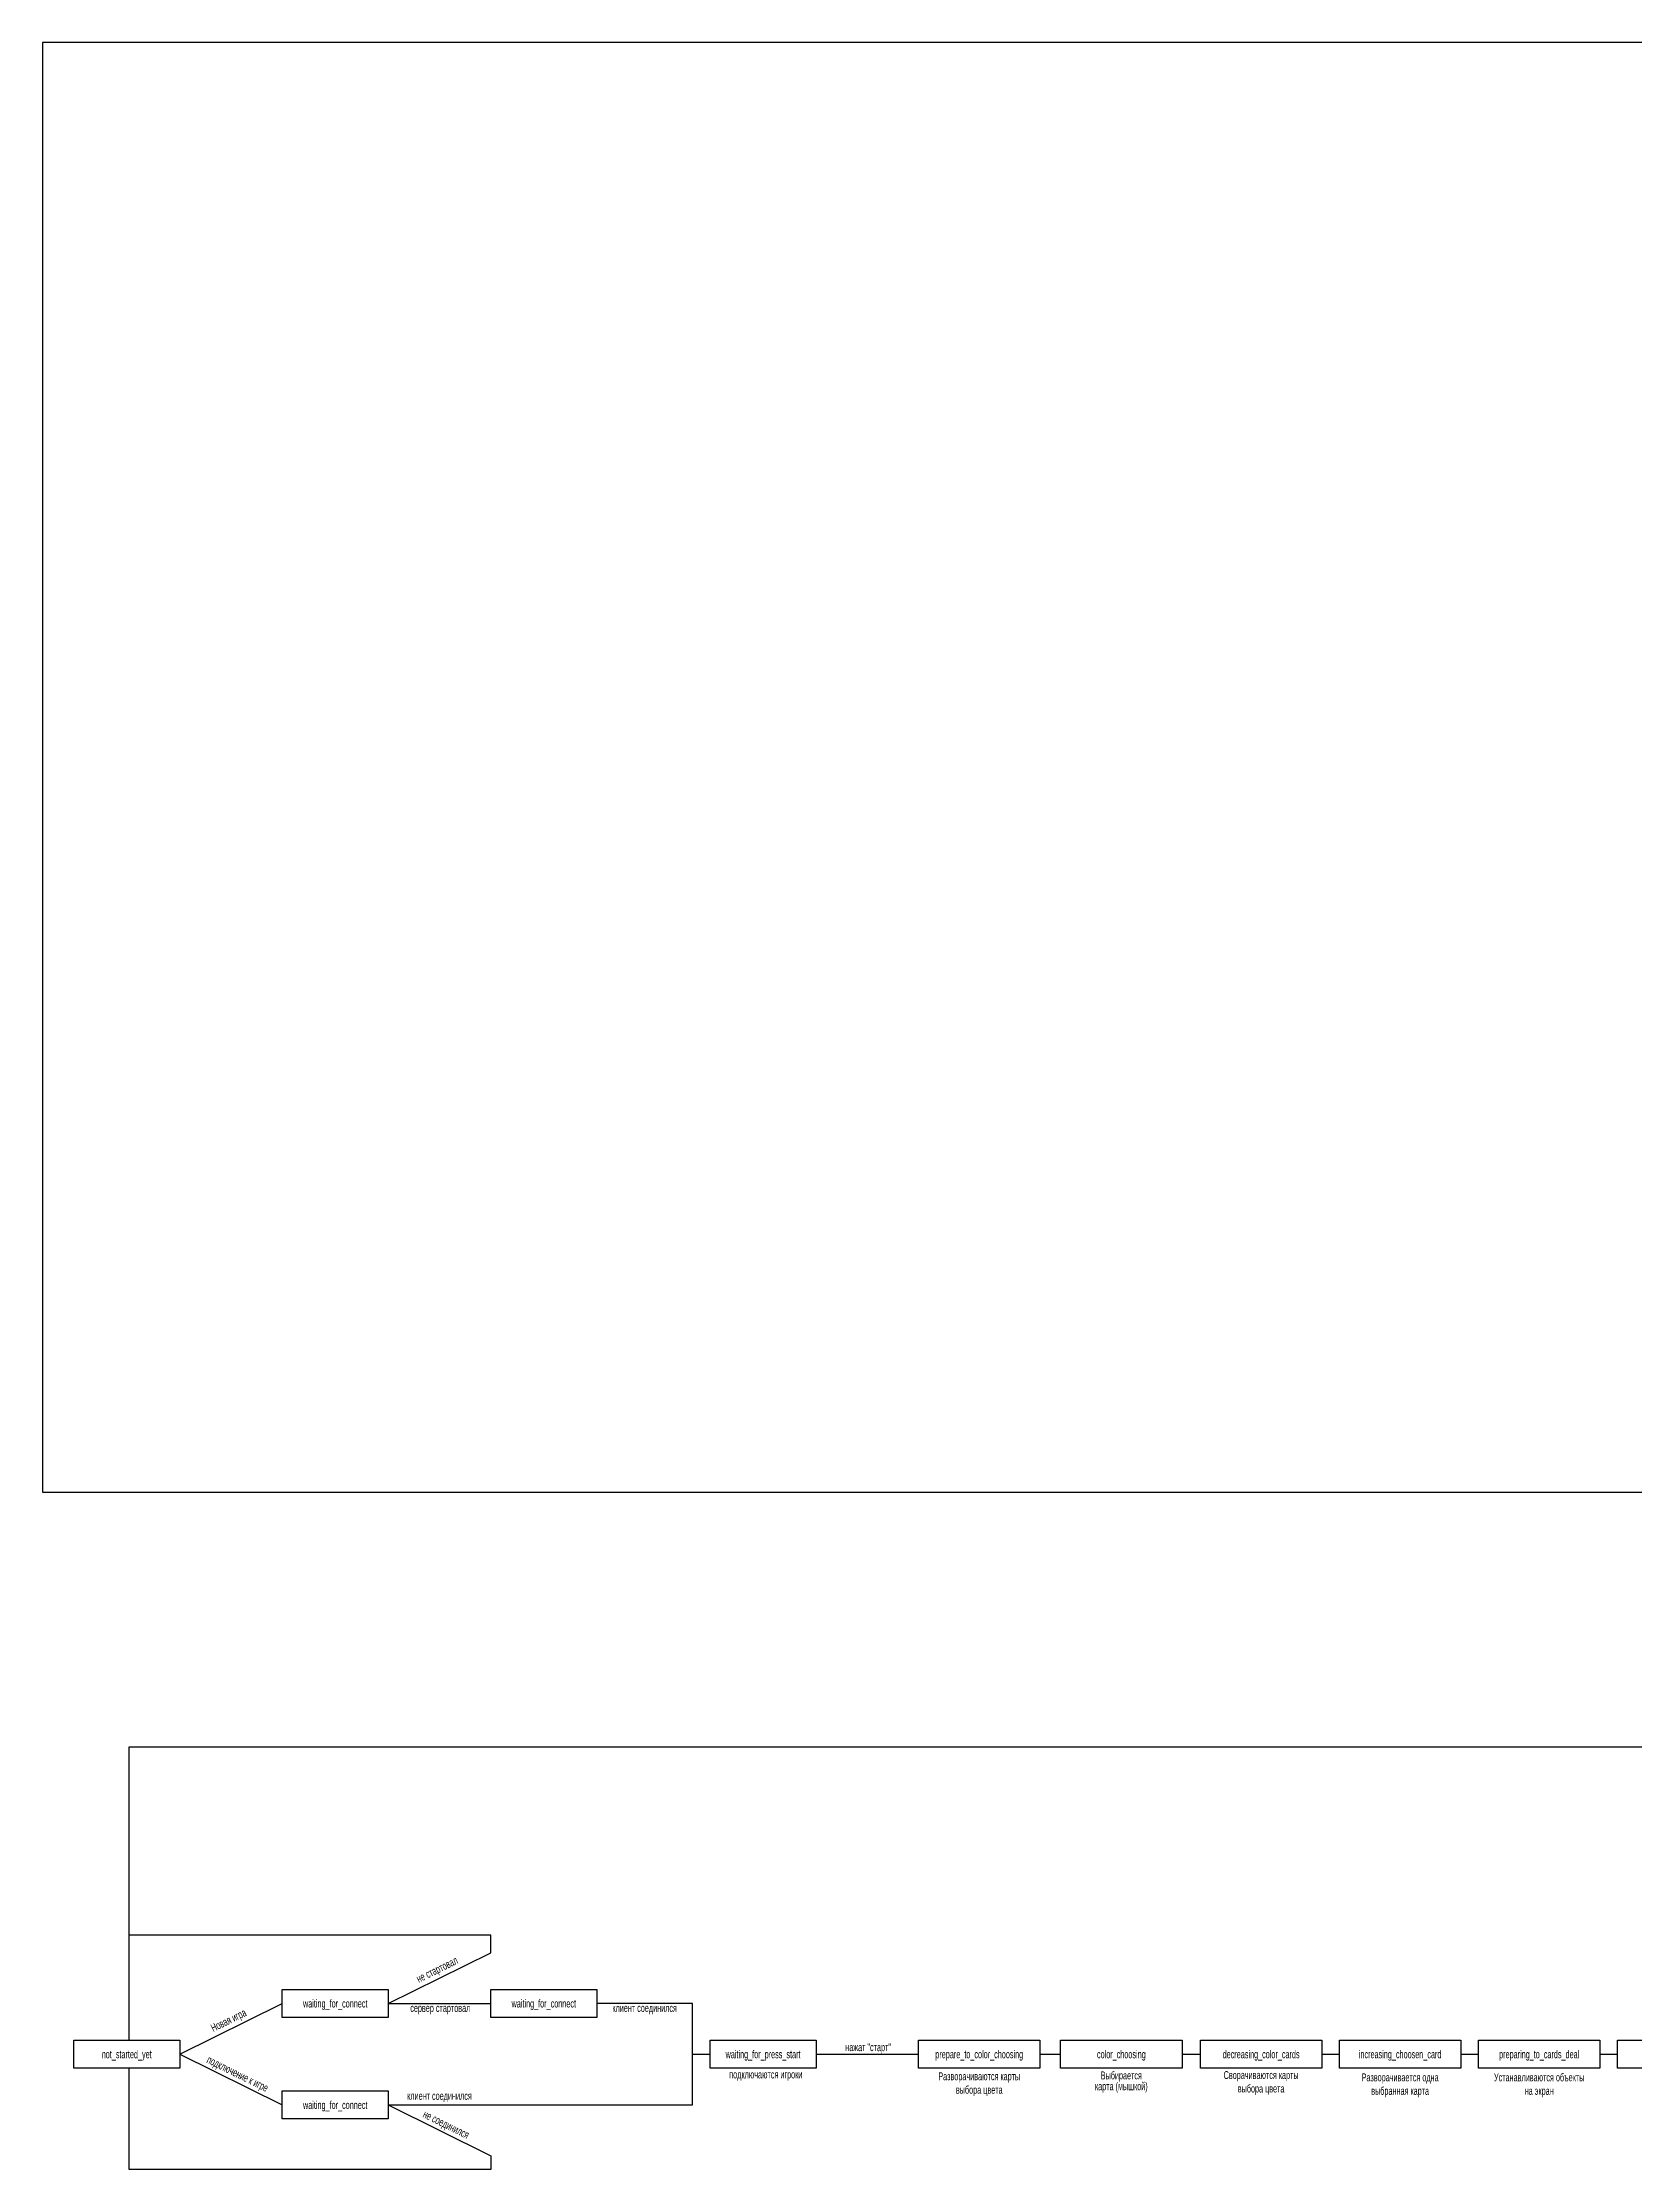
# Model space of a CAD drawing. Header units: inches. Extents: x 0 to 2040, y -214 to 1266.
# Drawn here: x 0 to 503, y -214 to 458 of the extents above; entities that cross this region are included whole.
import ezdxf
from ezdxf.enums import TextEntityAlignment as Align

# ---------------------------------------------------------------- set-up
doc = ezdxf.new("R2010")
doc.units = ezdxf.units.IN
doc.header["$MEASUREMENT"] = 0

msp = doc.modelspace()

# ---------------------------------------------------------------- linework, layer by layer
for points in [[(0, 0), (1440, 0), (1440, 458), (0, 458)], [(75.7, -157.11), (109.2, -157.11), (109.2, -165.95), (75.7, -165.95)], [(141.57, -157.11), (175.07, -157.11), (175.07, -165.95), (141.57, -165.95)], [(9.83, -173.13), (43.33, -173.13), (43.33, -181.98), (9.83, -181.98)], [(210.82, -173.13), (244.33, -173.13), (244.33, -181.98), (210.82, -181.98)], [(276.69, -173.13), (315.03, -173.13), (315.03, -181.98), (276.69, -181.98)], [(321.57, -173.13), (359.91, -173.13), (359.91, -181.98), (321.57, -181.98)], [(365.72, -173.13), (404.06, -173.13), (404.06, -181.98), (365.72, -181.98)], [(409.63, -173.13), (447.98, -173.13), (447.98, -181.98), (409.63, -181.98)], [(453.55, -173.13), (491.89, -173.13), (491.89, -181.98), (453.55, -181.98)], [(497.47, -173.13), (535.81, -173.13), (535.81, -181.98), (497.47, -181.98)], [(75.7, -189.16), (109.2, -189.16), (109.2, -198), (75.7, -198)]]:
    msp.add_lwpolyline(points, close=True)
for points in [[(1185.77, -177.56), (1193.78, -177.56), (1193.78, -80.53), (27.3, -80.53), (27.3, -139.96)], [(109.2, -161.53), (141.57, -145.5), (141.57, -139.96), (27.3, -139.96), (27.3, -173.13)], [(43.33, -177.56), (75.7, -161.53)], [(109.2, -193.58), (205.3, -193.58), (205.3, -161.53), (175.07, -161.53)], [(109.2, -161.53), (141.57, -161.53)], [(43.33, -177.56), (75.7, -193.58)], [(205.3, -177.56), (210.82, -177.56)], [(244.33, -177.56), (276.69, -177.56)], [(315.03, -177.56), (321.57, -177.56)], [(359.91, -177.56), (365.72, -177.56)], [(404.06, -177.56), (409.63, -177.56)], [(447.98, -177.56), (453.55, -177.56)], [(491.89, -177.56), (497.47, -177.56)], [(109.2, -193.58), (141.57, -209.61), (141.57, -213.95), (27.32, -213.95), (27.32, -181.98)]]:
    msp.add_lwpolyline(points)

# ---------------------------------------------------------------- texts
at = {"width": 0.6}
for s, rotation, p in [('не стартовал', 26.34285, (124.61, -150.76)), ('Новая игра', 26.34285, (58.74, -166.79)), ('подключение к игре', 333.65715, (61.63, -183.69)), ('не соединился', 333.65715, (127.5, -199.71))]:
    msp.add_text(s, height=2.5, rotation=rotation, dxfattribs=at).set_placement(p, align=Align.MIDDLE_CENTER)
for s, p in [('waiting_for_connect', (92.45, -161.53)), ('waiting_for_connect', (158.32, -161.53)), ('сервер стартовал', (125.63, -162.93)), ('клиент соединился', (190.18, -162.93)), ('нажат "старт"', (260.75, -175.32)), ('not_started_yet', (26.58, -177.56)), ('waiting_for_press_start', (227.57, -177.56)), ('prepare_to_color_choosing', (295.86, -177.56)), ('color_choosing', (340.74, -177.56)), ('decreasing_color_cards', (384.89, -177.56)), ('increasing_choosen_card', (428.8, -177.56)), ('preparing_to_cards_deal', (472.72, -177.56)), ('подключаются игроки', (228.44, -183.94)), ('Разворачиваются карты', (295.86, -184.51)), ('выбора цвета', (295.86, -188.77)), ('карта (мышкой)', (340.74, -187.66)), ('Выбирается', (340.74, -184.24)), ('Сворачиваются карты', (384.89, -184.12)), ('выбора цвета', (384.89, -188.38)), ('Разворачивается одна', (428.8, -184.85)), ('выбранная карта', (428.8, -189.12)), ('Устанавливаются объекты', (472.72, -184.85)), ('waiting_for_connect', (92.45, -193.58)), ('клиент соединился', (125.38, -190.7)), ('на экран', (472.72, -189.12))]:
    msp.add_text(s, height=2.5, dxfattribs=at).set_placement(p, align=Align.MIDDLE_CENTER)

doc.saveas('drawing.dxf')
